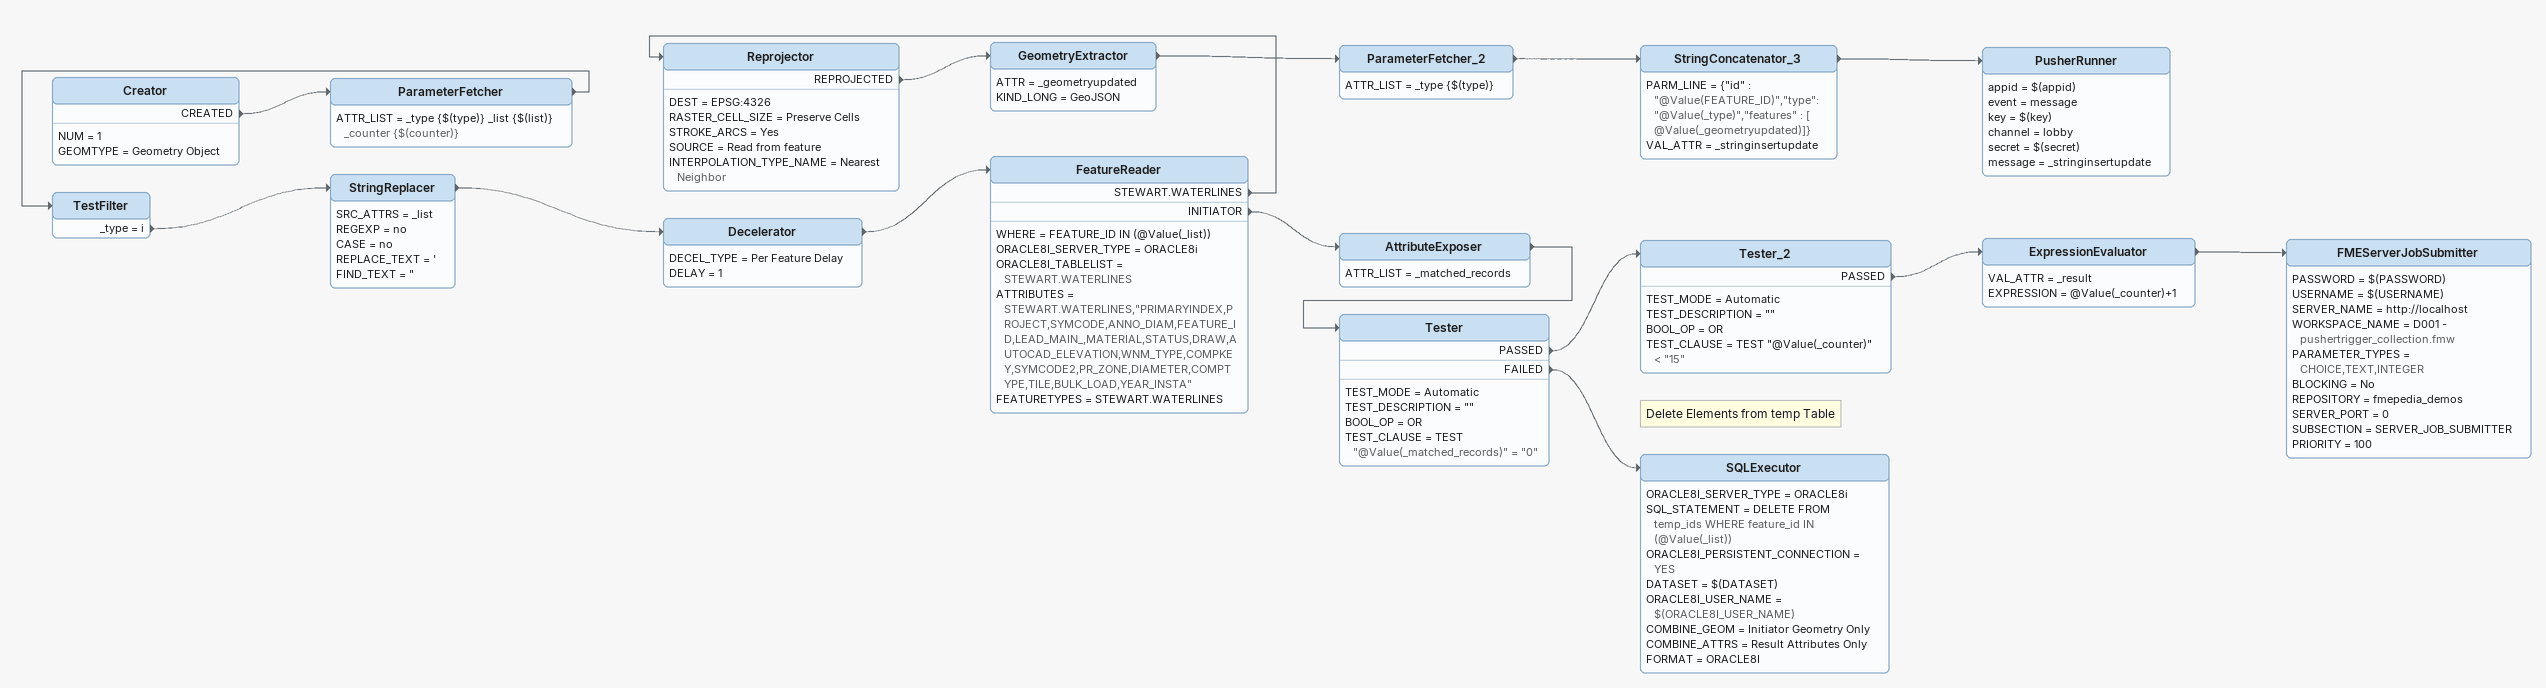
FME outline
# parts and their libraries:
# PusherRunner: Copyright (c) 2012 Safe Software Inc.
Creator
    NUM = 1
    GEOMTYPE = Geometry Object
    CREATED -> ParameterFetcher
ParameterFetcher
    ATTR_LIST = _type {$(type)} _list {$(list)} _counter {$(counter)}
    -> TestFilter
TestFilter
    _type = i -> StringReplacer
StringReplacer
    SRC_ATTRS = _list
    REGEXP = no
    CASE = no
    REPLACE_TEXT = '
    FIND_TEXT = "
    -> Decelerator
Decelerator
    DECEL_TYPE = Per Feature Delay
    DELAY = 1
    -> FeatureReader
FeatureReader
    WHERE = FEATURE_ID IN (@Value(_list))
    ORACLE8I_SERVER_TYPE = ORACLE8i
    ORACLE8I_TABLELIST = STEWART.WATERLINES
    ATTRIBUTES = STEWART.WATERLINES,"PRIMARYINDEX,PROJECT,SYMCODE,ANNO_DIAM,FEATURE_ID,LEAD_MAIN_,MATERIAL,STATUS,DRAW,AUTOCAD_ELEVATION,WNM_TYPE,COMPKEY,SYMCODE2,PR_ZONE,DIAMETER,COMPTYPE,TILE,BULK_LOAD,YEAR_INSTA"
    FEATURETYPES = STEWART.WATERLINES
    STEWART.WATERLINES -> Reprojector
    INITIATOR -> AttributeExposer
Reprojector
    DEST = EPSG:4326
    RASTER_CELL_SIZE = Preserve Cells
    STROKE_ARCS = Yes
    SOURCE = Read from feature
    INTERPOLATION_TYPE_NAME = Nearest Neighbor
    REPROJECTED -> GeometryExtractor
GeometryExtractor
    ATTR = _geometryupdated
    KIND_LONG = GeoJSON
    -> ParameterFetcher_2
ParameterFetcher_2
    ATTR_LIST = _type {$(type)}
    -> StringConcatenator_3
StringConcatenator_3
    PARM_LINE = {"id" : "@Value(FEATURE_ID)","type": "@Value(_type)","features" : [ @Value(_geometryupdated)]}
    VAL_ATTR = _stringinsertupdate
    -> PusherRunner
PusherRunner
    appid = $(appid)
    event = message
    key = $(key)
    channel = lobby
    secret = $(secret)
    message = _stringinsertupdate
AttributeExposer
    ATTR_LIST = _matched_records
    -> Tester
Tester
    TEST_MODE = Automatic
    TEST_DESCRIPTION = ""
    BOOL_OP = OR
    TEST_CLAUSE = TEST "@Value(_matched_records)" = "0"
    PASSED -> Tester_2
    FAILED -> SQLExecutor
Tester_2
    TEST_MODE = Automatic
    TEST_DESCRIPTION = ""
    BOOL_OP = OR
    TEST_CLAUSE = TEST "@Value(_counter)" < "15"
    PASSED -> ExpressionEvaluator
ExpressionEvaluator
    VAL_ATTR = _result
    EXPRESSION = @Value(_counter)+1
    -> FMEServerJobSubmitter
FMEServerJobSubmitter
    PASSWORD = $(PASSWORD)
    USERNAME = $(USERNAME)
    SERVER_NAME = http://localhost
    WORKSPACE_NAME = D001 - pushertrigger_collection.fmw
    PARAMETER_TYPES = CHOICE,TEXT,INTEGER
    BLOCKING = No
    REPOSITORY = fmepedia_demos
    SERVER_PORT = 0
    SUBSECTION = SERVER_JOB_SUBMITTER
    PRIORITY = 100
Note: Delete Elements from temp Table
SQLExecutor
    ORACLE8I_SERVER_TYPE = ORACLE8i
    SQL_STATEMENT = DELETE FROM temp_ids WHERE feature_id IN (@Value(_list))
    ORACLE8I_PERSISTENT_CONNECTION = YES
    DATASET = $(DATASET)
    ORACLE8I_USER_NAME = $(ORACLE8I_USER_NAME)
    COMBINE_GEOM = Initiator Geometry Only
    COMBINE_ATTRS = Result Attributes Only
    FORMAT = ORACLE8I
